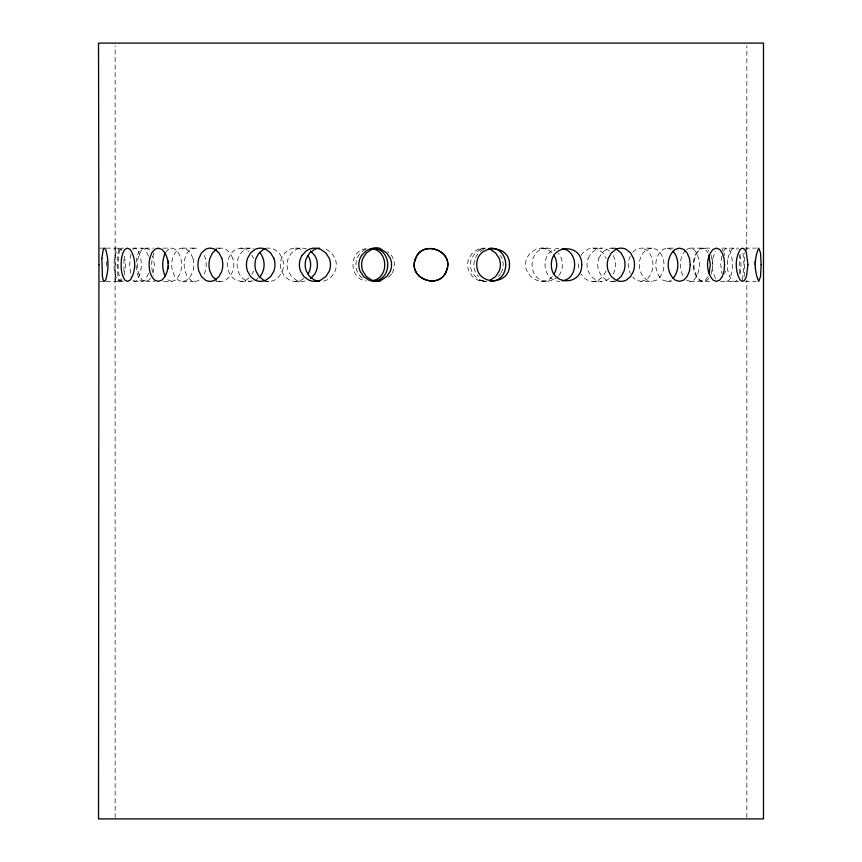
<?xml version="1.0" encoding="UTF-8"?>
<svg xmlns="http://www.w3.org/2000/svg" width="862" height="862" viewBox="0 0 862 862"><rect width="100%" height="100%" fill="white"/><g stroke="black" fill="none" stroke-linecap="round" stroke-linejoin="round"><path stroke-width="0.65" stroke-dasharray="4.31 3.23" d="M115.142 280.43L115.142 45.783M746.858 817.553L746.848 280.118M746.751 251.499L746.858 45.783M123.912 271.121L123.912 258.395M754.272 260.938L754.272 268.578M746.848 249.398L746.912 248.137M744.175 276.508L744.779 264.753L744.175 252.997M740.081 254.085L739.197 264.753L740.081 275.431M724.77 273.997L725.33 271.121M739.908 273.997L740.48 271.121A16.604 6.066 90 0 0 740.49 258.385L739.908 255.518M130.884 254.085L129.612 264.753L130.884 275.431M742.462 280.118L744.014 264.753L742.742 250.605M712.788 258.395L715.514 250.939M727.937 258.395L729.543 252.997L731.881 249.398A16.604 6.767 -87.1 0 1 737.075 249.409M124.063 275.431L125.68 264.753L124.063 254.085M721.828 256.24L720.761 264.753L721.828 273.276M148.566 273.276L145.258 280.118L142.596 281.378L131.132 281.378M153.942 252.997C151.141 260.098 150.861 268.276 153.598 275.431M120.712 280.118L121.262 278.577M711.107 274.353L712.949 264.753L711.107 255.163M152.94 273.276L154.438 264.753L152.94 256.24M204.294 273.997L205.371 271.121A16.604 11.626 90 0 0 205.361 258.406M605.986 271.121L602.969 276.508L598.422 280.118A16.604 14.234 84.1 0 1 587.496 280.107L584.996 278.577L580.966 273.997M613.216 273.997L614.498 271.121A16.604 13.846 90 0 0 614.498 258.395L613.216 255.518M598.81 258.395L601.848 252.997L606.363 249.398A16.604 13.609 -85.1 0 1 614.272 248.45M588.121 258.395L591.289 252.997L595.998 249.398A16.604 14.245 -84.8 0 1 606.923 249.398L609.359 250.939M630.273 256.24C627.568 261.369 627.568 268.136 630.273 273.276M500.951 273.038L501.953 271.121A16.604 16.227 89.9 0 0 501.953 258.395L500.445 255.518M392.102 273.038L393.115 271.121A16.604 16.486 -89.8 0 0 393.115 258.395L391.596 255.518L387.878 251.629M723.692 251.198L724.705 249.398L726.989 248.137L729.144 249.398C733.605 258.772 733.605 270.743 729.144 280.118L726.989 281.378L724.705 280.118M251.887 274.353L253.708 271.121M558.813 275.431C564.093 268.998 563.457 259.225 558.156 252.997M580.966 255.518L582.787 252.997L587.496 249.398A16.604 14.245 -84.6 0 1 598.422 249.398L602.969 252.997L605.986 258.395M708.058 276.508L705.418 280.118L702.218 281.378L698.899 280.118C691.421 271.972 691.421 257.544 698.899 249.398L702.218 248.137L705.418 249.398L708.058 252.997M150.311 278.318L148.867 280.118L145.559 281.378L142.349 280.118C135.625 271.67 135.625 257.846 142.349 249.398L145.559 248.137L153.317 248.137M498.419 276.508L500.445 273.997M391.596 273.997L387.049 278.577M166.01 252.103L168.23 249.398L171.818 248.137L175.503 249.398C183.735 257.178 183.735 272.338 175.503 280.118L171.818 281.378L163.166 281.378M708.855 278.318L707.368 280.118L703.78 281.378L700.095 280.118C691.884 272.327 691.884 257.188 700.095 249.398L703.78 248.137L707.368 249.398L708.855 251.198M685.689 250.303C679.019 257.081 679.137 268.405 683.286 276.508M121.919 280.118L120.669 281.378L119.538 280.118L117.986 264.753L119.538 249.398L120.669 248.137L121.919 249.398M632.773 252.286L636.081 249.398L640.875 248.137L651.887 248.137L656.607 249.398C666.445 256.294 666.445 273.222 656.607 280.118L651.887 281.378L640.875 281.378L636.081 280.118L632.773 277.23M248.859 277.952L246.155 280.118L240.907 281.378L235.714 280.118C224.939 273.717 224.939 255.798 235.714 249.398L240.907 248.137L250.379 248.137L253.536 248.892M255.637 280.118L258.341 277.952M552.348 276.508C540.689 289.449 519.948 273.383 526.897 258.395C531.164 247.566 546.055 245.304 555.15 250.842M558.156 276.508L553.145 280.118L547.208 281.378L541.411 281.378M365.65 249.398C353.894 254.171 352.256 272.543 363.548 278.674M483.851 249.398C473.389 253.805 470.544 268.47 478.518 276.508M609.359 278.577L606.923 280.118A16.604 14.245 84.4 0 1 595.998 280.107L591.289 276.508L588.121 271.121A16.604 14.632 -90 0 1 588.132 258.395M132.856 249.398L135.011 248.137L137.295 249.398C142.639 258.503 142.639 271.013 137.295 280.118L135.011 281.378L132.856 280.118L131.11 276.508M303.79 278.577L301.14 280.118A16.604 15.139 -83 0 1 289.513 280.118L284.654 276.508L281.421 271.121A16.604 14.826 90 0 1 281.421 258.395L284.654 252.997L289.513 249.398A16.604 15.15 83.5 0 1 301.14 249.398L303.79 250.939M121.768 280.118L119.484 281.378L117.318 280.118C112.836 270.743 112.836 258.772 117.318 249.398L119.484 248.137L121.768 249.398M148.566 256.24L145.258 249.398L142.596 248.137L140.064 249.398C134.784 258.471 134.784 271.045 140.064 280.118L142.596 281.378M686.497 280.118L690.182 281.378L693.77 280.118C701.259 272.036 701.259 257.479 693.77 249.398L690.182 248.137L686.497 249.398M673.308 248.137L667.113 248.137L662.835 249.398C653.45 256.585 653.45 272.931 662.835 280.118L667.113 281.378L671.293 280.118M640.875 281.378L645.595 280.118C655.411 273.211 655.411 256.305 645.595 249.398L640.875 248.137M651.887 248.137L647.093 249.398C636.716 256.057 636.716 273.448 647.093 280.118L651.887 281.378M250.379 248.137L245.196 249.398C234.421 255.809 234.421 273.707 245.196 280.118L250.379 281.378L254.592 280.365M558.77 248.385C539.774 249.678 540.83 281.271 559.934 281.378M547.208 248.137C527.005 248.159 527.005 281.357 547.208 281.378M366.296 248.644C348.571 250.185 348.571 279.331 366.296 280.872M483.668 248.45L479.412 249.301L485.435 248.137L483.668 248.45A16.604 16.356 -74.6 0 0 480.587 249.398L475.242 252.997L471.665 258.395A16.604 16.486 -89.8 0 0 471.676 271.121L475.242 276.508L480.587 280.118A16.604 16.346 73.4 0 0 485.802 281.346M99.787 248.137L104.895 248.137M106.166 248.137L123.363 248.137M132.425 248.137L142.596 248.137M163.166 248.137L171.818 248.137M182.496 248.137L194.887 248.137M215.759 248.137L221.125 248.137M265.905 248.137L269.009 248.137A16.604 14.245 84.6 0 1 274.504 249.398L279.213 252.997L282.38 258.395A16.604 14.654 -90 0 1 282.38 271.121L279.213 276.508L274.504 280.118A16.604 14.234 -84.1 0 1 266.229 281.066M295.3 248.137L302.066 248.137M592.991 248.137L601.493 248.137M611.621 248.137L616.233 248.137M690.182 248.137L711.269 248.137M721.86 248.137L738.637 248.137M745.091 248.137L756.362 248.137M99.787 281.378L104.895 281.378M106.166 281.378L123.363 281.378M145.559 281.378L154.61 281.378M182.496 281.378L194.887 281.378M215.759 281.378L221.125 281.378M240.907 281.378L250.379 281.378M264.871 281.378L269.009 281.378M295.3 281.378L302.066 281.378M484.088 281.378L485.435 281.378L479.412 280.215L485.435 281.378M592.991 281.378L601.493 281.378M611.621 281.378L616.233 281.378M667.113 281.378L674.547 281.378M690.182 281.378L712.562 281.378M720.632 281.378L738.637 281.378M745.091 281.378L756.362 281.378M541.411 248.137L547.359 249.398L552.348 252.997M240.907 248.137L246.155 249.398L248.859 251.564M667.113 248.137L671.293 249.398M171.818 281.378L168.23 280.118L166.754 278.318M145.559 248.137L148.867 249.398L151.033 252.103M721.936 249.398L723.046 250.939M251.887 255.163L253.708 258.395M715.514 278.577L712.788 271.121A16.604 7.51 90 0 1 712.238 264.753M232.848 258.395L230.057 252.997L225.919 249.398A16.604 12.402 85.8 0 0 218.711 248.45M204.294 255.518L205.371 258.395M192.969 258.395L190.459 252.997L186.774 249.398A16.604 11.023 86.5 0 0 178.315 249.409L174.846 252.997L172.562 258.395A16.604 10.452 90 0 0 172.551 271.131L174.846 276.508L178.315 280.118A16.604 11.023 -86.2 0 0 186.763 280.096L190.459 276.508L192.969 271.121A16.604 11.594 -90 0 0 192.959 258.395M120.712 249.398L121.262 250.939M724.005 252.997L724.77 255.518M115.088 248.137L115.142 817.553M106.36 261.531A16.604 3.545 -90 0 1 106.392 266.918M737.085 280.139A16.604 6.767 86.9 0 1 731.881 280.085L729.543 276.508L727.937 271.121A16.604 7.467 -90 0 1 727.959 258.406M614.272 281.066A16.604 13.609 84.7 0 1 606.363 280.107L601.848 276.508L598.81 271.121A16.604 14.072 -90 0 1 598.81 258.395M120.712 280.031A16.604 2.791 -86.9 0 1 118.568 280.193L117.372 271.121A16.604 1.993 -90 0 1 117.351 258.341L118.579 249.398A16.604 2.78 87.2 0 1 120.712 249.366M487.278 281.066A16.604 16.346 72.6 0 1 477.807 280.107L472.462 276.508L468.885 271.121A16.604 16.486 89.8 0 1 468.885 258.395L472.462 252.997L477.796 249.398A16.604 16.346 -73.8 0 1 484.088 248.127M578.79 267.996A16.604 14.654 90 0 1 578.79 261.52M305.04 281.055A16.604 15.139 -82.7 0 1 296.28 280.118L291.421 276.508L288.199 271.121A16.604 14.816 -90 0 1 288.188 258.395L291.421 252.997L296.28 249.398A16.604 15.139 83.2 0 1 306.969 249.01M712.249 263.675A16.604 7.51 90 0 1 712.809 258.406M323.627 281.055A16.604 15.538 -81.4 0 0 326.569 280.107L331.676 276.508L335.102 271.121A16.604 15.818 -89.9 0 0 335.102 258.395L331.676 252.997L326.569 249.398A16.604 15.538 82.1 0 0 323.627 248.45M218.711 281.066A16.604 12.391 -85.5 0 0 225.919 280.096L230.057 276.508L232.848 271.121A16.604 12.93 -90 0 0 232.837 258.395M199.154 280.096A16.604 11.012 -86 0 1 190.707 280.128L187.237 276.508L184.964 271.121A16.604 10.419 -90 0 1 184.953 258.385L187.237 252.997L190.707 249.398A16.604 11.012 86.3 0 1 199.165 249.387"/><path stroke-width="1.29" d="M168.262 268.578L168.543 266.035M709.081 273.276L710.363 264.753L708.736 255.163M165.278 252.997C161.905 260.378 161.905 269.138 165.278 276.508M608.292 258.395L611.33 252.997L615.845 249.398A16.604 13.609 -85.4 0 1 626.275 249.398L630.618 252.997L633.495 258.395M308.036 273.997L309.469 271.121A16.604 15.462 -89.9 0 0 309.469 258.395L308.036 255.518M260.152 276.508C265.421 269.731 265.421 259.785 260.152 252.997M553.684 274.353C557.736 268.879 557.736 260.626 553.684 255.163M673.028 278.318C679.439 271.164 679.439 258.352 673.028 251.198M310.557 278.577L314.813 273.997L316.246 271.121A16.604 15.473 89.9 0 0 316.235 258.395L314.813 255.518L310.557 250.939M216.405 249.398L212.483 252.997L209.886 258.395A16.604 11.863 90 0 0 209.875 271.121L212.483 276.508L216.405 280.118M616.804 280.118L621.136 276.508L624.002 271.121A16.604 13.145 90 0 0 624.013 258.395L621.136 252.997L616.804 249.398M490.349 280.118L495.639 276.508L499.163 271.121A16.604 16.216 -89.9 0 0 499.163 258.395L495.639 252.997L490.349 249.398A16.604 16.346 -73.8 0 0 488.323 248.698M562.25 280.872C578.747 278.706 578.747 250.81 562.25 248.644M372.546 280.624C389.516 277.887 388.471 250.045 371.296 248.644M373.138 281.131C392.587 280.613 392.587 248.902 373.138 248.385M490.112 281.378C510.94 281.723 510.94 247.793 490.112 248.137M273.879 258.395L270.711 252.997L266.002 249.398A16.604 14.245 84.8 0 0 255.077 249.398L250.519 252.997L247.502 258.395A16.604 13.846 -90 0 0 247.491 271.121L250.519 276.508L255.077 280.118A16.604 14.245 -84.4 0 0 266.002 280.107L270.711 276.508L273.879 271.121A16.604 14.632 90 0 0 273.868 258.395M221.825 258.395L219.034 252.997L214.907 249.398A16.604 12.391 86 0 0 205.393 249.409L201.46 252.997L198.863 258.395A16.604 11.885 -90 0 0 198.853 271.131L201.46 276.508L205.393 280.118A16.604 12.402 -85.7 0 0 214.897 280.107L219.034 276.508L221.825 271.121A16.604 12.908 90 0 0 221.814 258.395M168.262 260.938L168.543 263.481M608.303 258.395A16.604 14.051 90 0 0 608.303 271.11L611.33 276.508L615.845 280.118A16.604 13.609 85 0 0 626.286 280.128L630.618 276.508L633.495 271.121A16.604 13.167 -90 0 0 633.505 258.385M615.134 248.698A16.604 13.609 -85.1 0 1 616.804 249.398M380.056 281.238A16.604 16.346 -72.6 0 1 371.651 280.118L366.361 276.508L362.837 271.121A16.604 16.216 89.9 0 1 362.837 258.395L366.361 252.997L371.651 249.398A16.604 16.346 73.8 0 1 380.056 248.278M265.334 248.698A16.604 14.245 84.6 0 0 263.578 249.398L259.031 252.997L256.014 258.395A16.604 13.824 90 0 0 256.003 271.121L259.031 276.508L263.578 280.118A16.604 14.234 -84.1 0 0 265.324 280.818M319.565 281.346A16.604 15.538 -81.4 0 1 314.641 280.118L309.652 276.508L306.322 271.121A16.604 15.257 89.9 0 1 306.322 258.395L309.652 252.997L314.641 249.398A16.604 15.538 82.1 0 1 319.565 248.17M98.925 264.753L98.516 818.9L763.484 818.9L763.484 43.1L98.516 43.1L98.925 264.753M761.146 264.753L760.532 276.508L758.754 281.378C754.131 271.638 754.131 257.878 758.754 248.137L760.532 252.997L761.146 264.753M101.856 258.395L102.395 276.508L103.257 280.118L104.388 281.378L105.638 280.118C108.731 270.28 108.731 259.236 105.638 249.398L104.388 248.137L103.257 249.398L101.856 258.395M747.936 264.753L746.427 276.508L744.682 280.118L742.516 281.378L740.232 280.118C734.92 271.013 734.92 258.503 740.232 249.398L742.516 248.137L744.682 249.398L746.427 252.997L747.936 264.753M121.52 258.395C120.831 265.69 120.626 273.814 124.925 280.118L127.468 281.378L130.119 280.118C136.218 271.336 136.218 258.18 130.119 249.398L127.468 248.137L124.925 249.398L122.857 252.997L121.52 258.395M724.608 264.753L724.015 271.121L722.291 276.508L719.651 280.118L716.441 281.378L713.133 280.118C705.666 271.961 705.666 257.555 713.133 249.398L716.441 248.137L719.651 249.398L722.291 252.997L724.015 258.395L724.608 264.753M149.729 258.395C148.501 265.819 148.9 274.569 154.632 280.118L158.22 281.378L161.905 280.118C170.116 272.327 170.116 257.188 161.905 249.398L158.22 248.137L154.632 249.398L151.669 252.997L149.729 258.395M690.236 264.753L689.438 271.121L687.154 276.508L683.685 280.118L679.504 281.378L675.226 280.118C665.863 272.92 665.863 256.596 675.226 249.398L679.504 248.137L683.685 249.398L687.154 252.997L689.438 258.395L690.236 264.753M415.161 259.721C408.006 279.816 441.075 290.268 446.839 269.795C453.994 249.7 420.925 239.237 415.161 259.721M581.71 264.753C582.238 286.195 551.012 285.979 551.346 264.753C551.012 243.537 582.238 243.321 581.71 264.753M509.464 264.753C510.185 285.99 476.169 285.915 476.805 264.753C476.169 243.601 510.185 243.526 509.464 264.753M415.646 258.395C407.026 277.812 438.715 290.947 446.354 271.121C454.974 251.693 423.285 238.569 415.646 258.395M301.937 255.518L300.526 258.395A16.604 15.279 -89.9 0 0 300.515 271.121L303.844 276.508L308.855 280.118A16.604 15.538 -81.9 0 0 320.772 280.107L325.879 276.508L329.306 271.121A16.604 15.807 89.9 0 0 329.295 258.395L325.879 252.997L320.772 249.398A16.604 15.538 82.5 0 0 308.855 249.398L306.182 250.939L301.937 255.518M361.555 255.518L360.047 258.395A16.604 16.227 -89.9 0 0 360.047 271.121L363.581 276.508L368.871 280.118A16.604 16.346 -73.4 0 0 381.413 280.107L386.758 276.508L390.335 271.121A16.604 16.486 89.8 0 0 390.324 258.395L386.758 252.997L381.413 249.398A16.604 16.356 74.6 0 0 368.871 249.398L366.048 250.939L361.555 255.518"/></g></svg>
